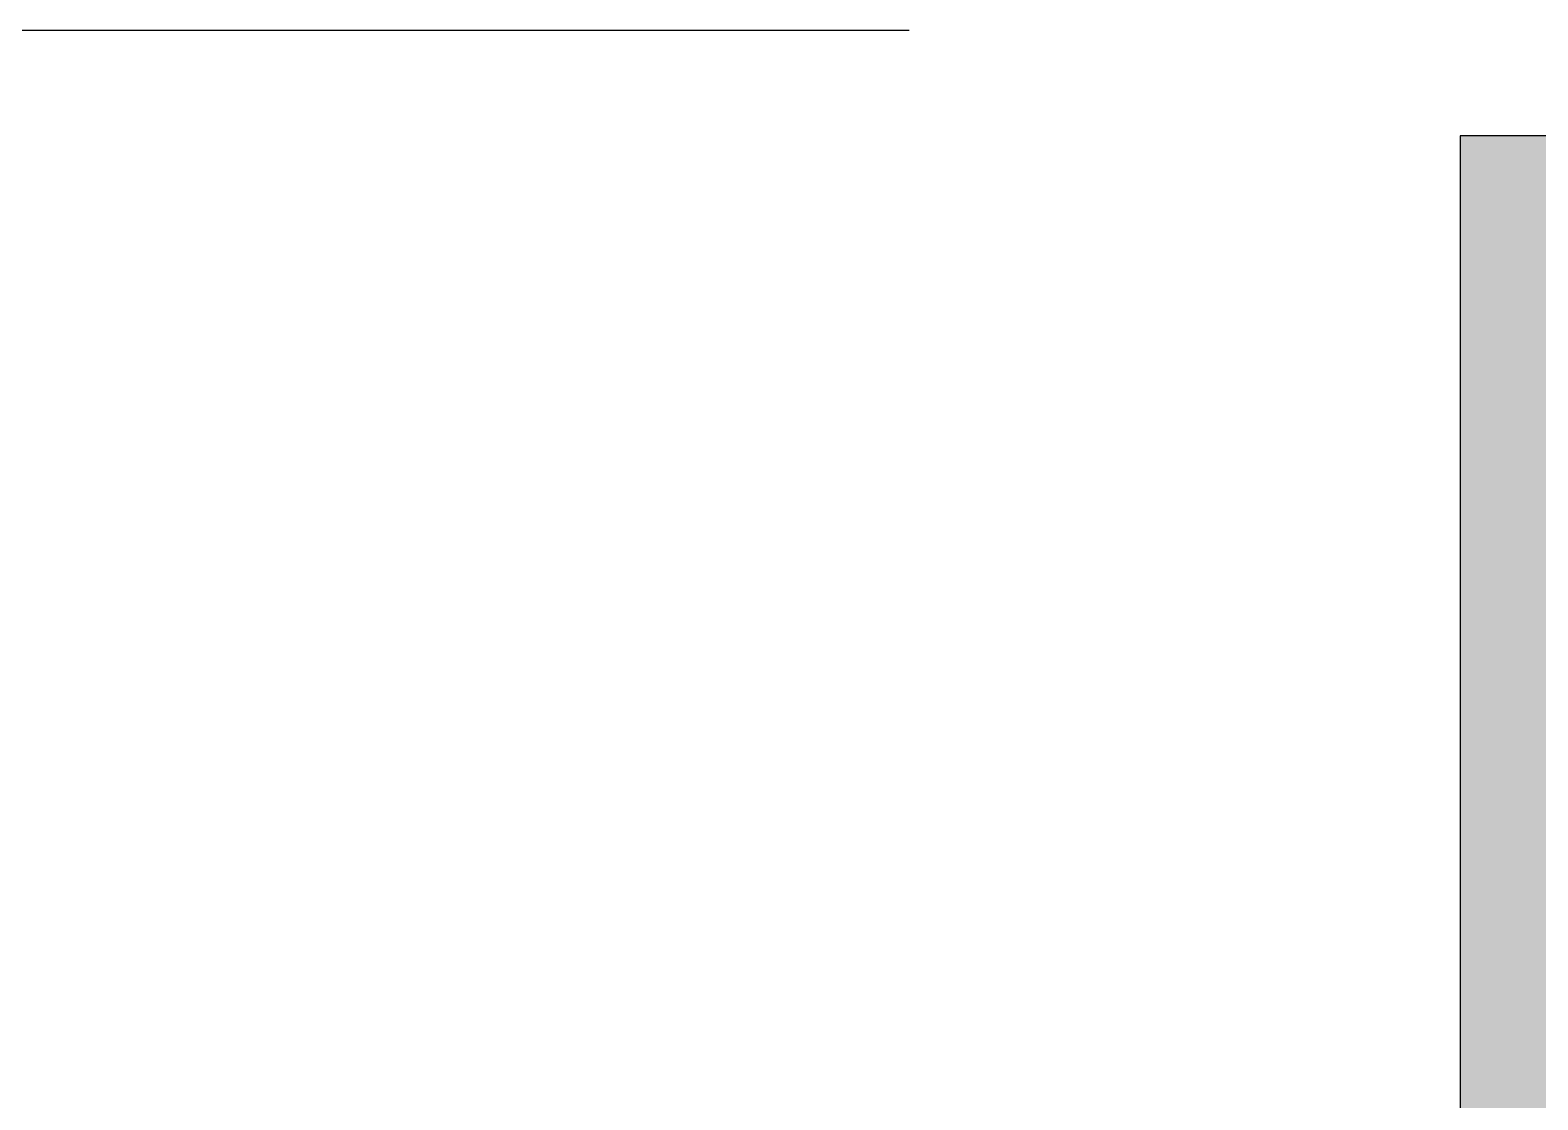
# Model space of a CAD drawing. Header units: millimetres. Extents: x -4391136 to -1798569, y -886572 to -291056.
# Drawn here: x -2231337 to -2230695, y -394401 to -393946 of the extents above; entities that cross this region are included whole.
import ezdxf

# ---------------------------------------------------------------- set-up
doc = ezdxf.new("R2010")
doc.units = ezdxf.units.MM
doc.set_wipeout_variables(frame=1)
doc.linetypes.add('TA_GL_005.00000', pattern=[13.75, 5, -1.25, 1.25, -1.25, 5])
for name, color, linetype in [('000 - 0_SYM_DWG_GRIDLINE_MAIN_COLOR_251', 7, 'Continuous'), ('000 - CONCRETE_COL_CUT_COLOR_1', 7, 'Continuous'), ('000 - CONCRETE_COL_CUT_COLOR_5', 7, 'Continuous'), ('000 - CONCRETE_COL_HATCH_', 7, 'Continuous'), ('000 - CONCRETE_COL_WIPEOUT_', 7, 'Continuous'), ('000 - CONCRETE_WALL_MAIN_COLOR_1', 7, 'Continuous')]:
    doc.layers.add(name, color=color, linetype=linetype)
doc.styles.add('TA', font='', dxfattribs={"height": 4.5})
doc.styles.get('TA').set_extended_font_data('Cordia New')

# ---------------------------------------------------------------- blocks, each defined once
blk = doc.blocks.new('*U1514')
at = {"layer": '000 - 0_SYM_DWG_GRIDLINE_MAIN_COLOR_251', "color": 7, "linetype": 'ByBlock', "ltscale": 5}
blk.add_line((20, 0), (-622.815, 0), dxfattribs=at)
at = {"color": 7, "style": 'TA', "flags": 1}
blk.add_attdef('LOCATION', (6, -6), '', height=4.5, rotation=270, dxfattribs=at)
blk = doc.blocks.new('*U1434')
at = {"layer": '000 - CONCRETE_COL_HATCH_'}
h = blk.add_hatch(dxfattribs=at)
h.set_pattern_fill('AR-CONC', scale=0.04)
h.set_pattern_definition([(50, (-342476.865, -850394.2085), (7.28738676, -0.63756342), [0.762, -8.382]), (355, (-342476.865, -850394.2085), (-1.40973686, 7.64227381), [0.6096, -6.705623367]), (100.4514447, (-342476.258, -850394.2616), (5.877649884, 7.004710076), [0.64760035, -7.123609784]), (46.1842, (-342476.865, -850392.1765), (10.84316164, -1.68169312), [1.143, -12.573]), (96.6355576, (-342475.962, -850392.317), (9.49616536, 9.89704498), [0.97140093, -10.68542433]), (351.1841512, (-342476.865, -850392.176), (9.49616536, 9.89704498), [0.91439868, -10.05838928]), (21, (-342475.849, -850392.6845), (6.06457565, -4.090607927), [0.762, -8.382]), (326, (-342475.849, -850392.6845), (2.472081134, 7.367518645), [0.6096, -6.7056]), (71.451445, (-342475.344, -850393.025), (8.53665677, 3.276910755), [0.64760035, -7.123597504]), (37.5, (-342476.8652, -850394.2085), (0.12354413, 3.382201555), [0, -6.62432, 0, -6.8072, 0, -6.731]), (7.5, (-342476.8652, -850394.2085), (2.6727865, 4.007222993), [0, -3.88112, 0, -6.47192, 0, -2.5654]), (327.5, (-342479.131, -850394.2085), (5.423623807, -0.22914976), [0, -2.54, 0, -7.9248, 0, -10.5156]), (317.5, (-342480.147, -850394.2085), (5.925167255, 1.017059641), [0, -3.302, 0, -5.26288, 0, -7.4676])])
h.paths.add_polyline_path([(0, 0), (0, 100), (-50, 100), (-50, 800), (-350, 800), (-350, 100), (-2946.39, 100), (-16181.84, -50), (-28356.97, -50), (-28356.97, 50), (-28356.97, -50), (-28356.97, 50), (-28504.45, 50), (-28532.45, 22), (-28543.7, -50), (-30682.04, -50), (-30682.04, 0), (-31116.3, 0), (-31116.3, -300), (-16180.42, -300), (-2944.97, -150), (-350, -150), (-350, -704.69), (-50, -704.69), (-50, -150), (868.78, -150), (868.78, 0)])
at = {"layer": '000 - CONCRETE_COL_CUT_COLOR_1', "color": 7, "lineweight": -2}
blk.add_lwpolyline([(-50, 800), (-350, 800), (-350, 100), (-2946.39, 100), (-16181.84, -50)], dxfattribs=at)
blk = doc.blocks.new('A$C3de08056')
at = {"layer": '000 - CONCRETE_WALL_MAIN_COLOR_1', "color": 7}
for p, q in [((-3477.96, -4350), (-3777.96, -4350)), ((-3777.96, -4350), (-3777.96, -4950)), ((-3477.96, -4350), (-3777.96, -4350)), ((-3777.96, -4350), (-3777.96, -5050))]:
    blk.add_line(p, q, dxfattribs=at)
at = {"layer": '000 - CONCRETE_COL_CUT_COLOR_5', "color": 7}
blk.add_blockref('*U1434', (-3427.96, -5150), dxfattribs=at)
blk = doc.blocks.new('W-1-PP17-ENT2_REV00_20260527-020919_ELEVATION_2_EX')
at = {"color": 7}
blk.add_blockref('A$C3de08056', (6174.92, 106190), dxfattribs=at)

msp = doc.modelspace()

# ---------------------------------------------------------------- block references
at = {"layer": '000 - 0_SYM_DWG_GRIDLINE_MAIN_COLOR_251', "color": 7, "linetype": 'TA_GL_005.00000', "xscale": 50, "yscale": 50, "zscale": 50, "rotation": 180}
msp.add_blockref('*U1514', (-2259650.24, -393945.5), dxfattribs=at)

# ---------------------------------------------------------------- next in the draw order: block references
at = {"color": 7}
msp.add_blockref('W-1-PP17-ENT2_REV00_20260527-020919_ELEVATION_2_EX', (-2233125.24, -495830.45), dxfattribs=at)

doc.saveas('drawing.dxf')
